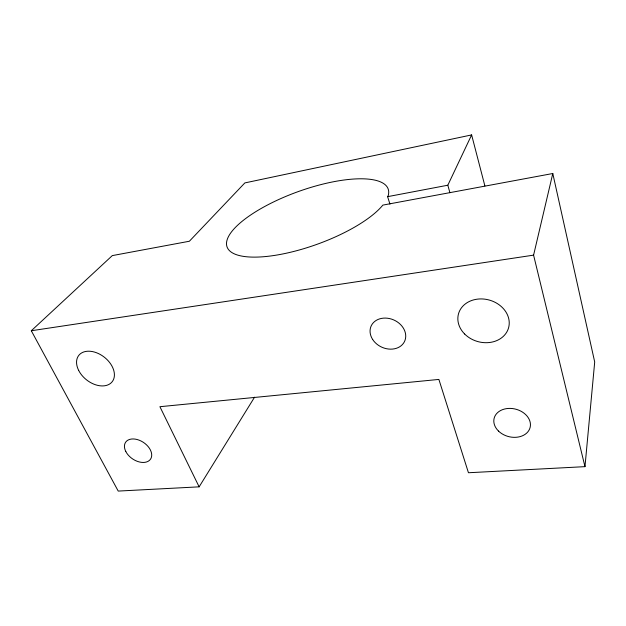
<?xml version="1.0" encoding="UTF-8"?>
<svg xmlns="http://www.w3.org/2000/svg" width="626" height="626" viewBox="0 0 626 626"><rect width="100%" height="100%" fill="white"/><g stroke="black" fill="none" stroke-linecap="round" stroke-linejoin="round"><path stroke-width="0.94" d="M484.884 185.922L471.628 134.919L244.852 182.917L189.373 241.245L112.304 255.604L31.3 330.747L118.22 491.081L199.138 486.84L159.904 406.704L438.881 379.426L468.451 472.747L584.974 466.652L594.7 361.985L552.789 173.512L382.854 205.109A85.598 27.982 -19.8 0 1 248.569 256.934A85.598 27.982 -19.8 0 1 281.935 198.082A85.598 27.982 -19.8 0 1 388.206 195.672L387.611 196.658L389.935 204.092M584.974 466.652L533.587 255.142L552.789 173.512M449.93 192.745L447.825 185.218L471.628 134.919M199.138 486.84L254.563 397.181M387.611 196.658L447.825 185.218M31.3 330.747L533.587 255.142M464.664 334.026A26.002 21.542 15.7 0 0 508.085 329.323A26.002 21.542 15.7 0 0 477.873 299.087A26.002 21.542 15.7 0 0 464.664 334.026M372.642 339.449A18.404 14.875 24.6 0 0 403.543 343.173A18.404 14.875 24.6 0 0 387.51 318.227A18.404 14.875 24.6 0 0 372.642 339.449M78.657 370.396A21.276 14.406 38.3 0 0 111.412 382.611A21.276 14.406 38.3 0 0 96.373 352.696A21.276 14.406 38.3 0 0 78.657 370.396M125.803 451.502A15.047 9.875 34.1 0 0 149.356 460.462A15.047 9.875 34.1 0 0 139.074 440.148A15.047 9.875 34.1 0 0 125.803 451.502M498.531 431.087A18.561 14.163 14.4 0 0 529.565 429.084A18.561 14.163 14.4 0 0 508.289 408.442A18.561 14.163 14.4 0 0 498.531 431.087"/></g></svg>
